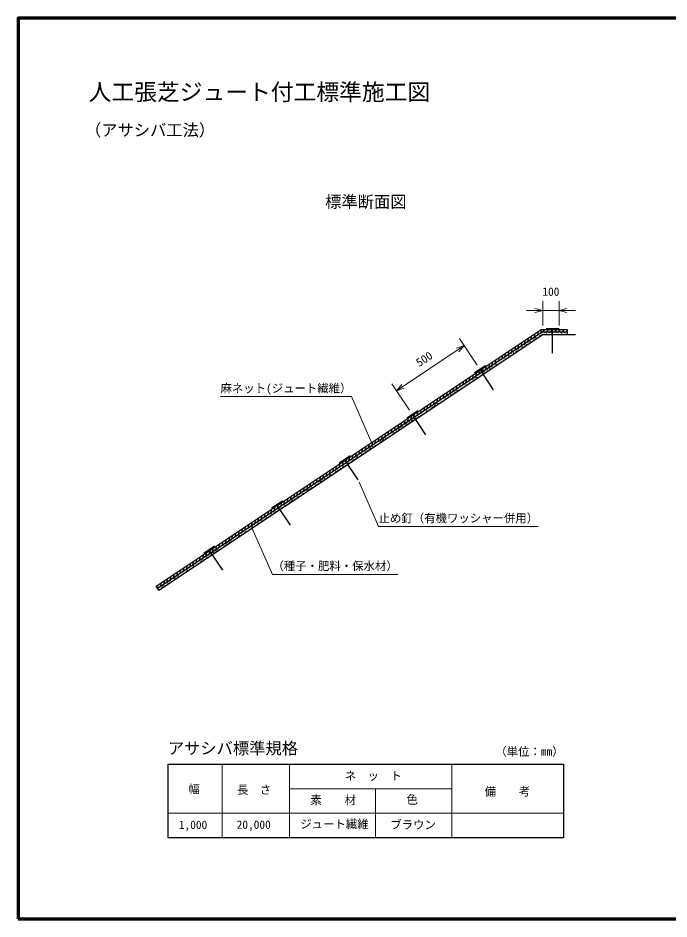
# Model space of a CAD drawing. Units: millimetres, scale not verified. Extents: x 200 to 8200, y 200 to 5825.
# Drawn here: x 200 to 4200, y 200 to 5740 of the extents above; entities that cross this region are included whole.
import ezdxf
from ezdxf.enums import TextEntityAlignment as Align

# ---------------------------------------------------------------- set-up
doc = ezdxf.new("R2010")
doc.units = ezdxf.units.MM
doc.header["$LTSCALE"] = 20
for name, color, linetype in [('C-MTR', 5, 'Continuous'), ('C-MTR-TXT', 5, 'Continuous'), ('C-TTL-TXT', 7, 'Continuous')]:
    doc.layers.add(name, color=color, linetype=linetype)
for name, color, linetype, lineweight in [('C-MTR-FRAM', 5, 'Continuous', 25), ('C-MTR-LINE', 5, 'Continuous', 13), ('C-STR', 7, 'Continuous', 25), ('C-STR-DIM', 1, 'Continuous', 13), ('C-STR-HTXT', 1, 'Continuous', 13), ('C-TTL', 2, 'Continuous', 70)]:
    doc.layers.add(name, color=color, linetype=linetype, lineweight=lineweight)
doc.styles.add('ＭＳ ゴシック', font='')
doc.styles.get('ＭＳ ゴシック').set_extended_font_data('MS Gothic')

msp = doc.modelspace()

# ---------------------------------------------------------------- linework, layer by layer
at = {"layer": 'C-MTR-FRAM'}
for p, q in [((1121.25, 1151), (1121.25, 701)), ((1121.25, 1151), (3552.81, 1151)), ((3552.81, 1151), (3552.81, 698)), ((1121.25, 701), (3552.81, 701))]:
    msp.add_line(p, q, dxfattribs=at)
at = {"layer": 'C-MTR-LINE'}
for p, q in [((1455.25, 1151), (1455.25, 851)), ((1868.64, 1151), (1868.64, 851)), ((2864.97, 1150), (2864.97, 850)), ((1455.25, 1001), (1455.25, 701)), ((1868.64, 1001), (1868.64, 701)), ((1868.64, 1001), (2864.97, 1001)), ((2397.33, 1001), (2397.33, 701)), ((2397.33, 1001), (2397.33, 851)), ((2864.97, 997), (2864.97, 701)), ((1121.25, 851), (3552.81, 851))]:
    msp.add_line(p, q, dxfattribs=at)
at = {"layer": 'C-STR'}
for p, q in [((1049.42, 2246.96), (3415.56, 3824.38)), ((3413.72, 3823.16), (3411.57, 3803.69)), ((3415.56, 3824.38), (3475.11, 3824.38)), ((3435.41, 3824.38), (3422.83, 3809.38)), ((3524.64, 3829.38), (3444.64, 3829.38)), ((3459.41, 3824.38), (3446.83, 3809.38)), ((3484.64, 3824.38), (3472.06, 3809.38)), ((3484.64, 3679.38), (3484.64, 3829.38)), ((3508.64, 3824.38), (3496.06, 3809.38)), ((3532.64, 3824.38), (3520.06, 3809.38)), ((3539.47, 3824.38), (3554.16, 3824.38)), ((3556.64, 3824.38), (3544.06, 3809.38)), ((1057.74, 2234.48), (3420.1, 3809.38)), ((1066.06, 2222), (3424.64, 3794.38)), ((3333.84, 3769.91), (3331.69, 3750.44)), ((3353.81, 3783.22), (3351.66, 3763.76)), ((3373.78, 3796.53), (3371.63, 3777.07)), ((3393.75, 3809.84), (3391.6, 3790.38)), ((3420.1, 3809.38), (3475.11, 3809.38)), ((3424.64, 3794.38), (3475.11, 3794.38)), ((3470.83, 3794.38), (3624.64, 3794.38)), ((3472.06, 3809.38), (3574.64, 3809.38)), ((3542.83, 3794.38), (3554.16, 3794.38)), ((3574.64, 3817.23), (3568.06, 3809.38)), ((3253.97, 3716.65), (3251.82, 3697.19)), ((3273.94, 3729.97), (3271.78, 3710.51)), ((3293.91, 3743.28), (3291.75, 3723.82)), ((3313.87, 3756.59), (3311.72, 3737.13)), ((3174.09, 3663.4), (3171.94, 3643.94)), ((3194.06, 3676.72), (3191.91, 3657.25)), ((3214.03, 3690.03), (3211.88, 3670.57)), ((3234, 3703.34), (3231.85, 3683.88)), ((3072.41, 3601.62), (3005.84, 3557.25)), ((3094.21, 3610.15), (3092.06, 3590.69)), ((3114.18, 3623.47), (3112.03, 3604)), ((3134.15, 3636.78), (3132, 3617.32)), ((3154.12, 3650.09), (3151.97, 3630.63)), ((3014.34, 3556.9), (3012.18, 3537.44)), ((3034.31, 3570.21), (3032.15, 3550.75)), ((3122.33, 3454.63), (3039.13, 3579.44)), ((3054.28, 3583.53), (3052.12, 3564.06)), ((3074.24, 3596.84), (3072.09, 3577.38)), ((2914.49, 3490.34), (2912.34, 3470.88)), ((2934.46, 3503.65), (2932.31, 3484.19)), ((2954.43, 3516.96), (2952.28, 3497.5)), ((2974.4, 3530.28), (2972.25, 3510.81)), ((2994.37, 3543.59), (2992.22, 3524.13)), ((2834.61, 3437.09), (2832.46, 3417.62)), ((2854.58, 3450.4), (2852.43, 3430.94)), ((2874.55, 3463.71), (2872.4, 3444.25)), ((2894.52, 3477.02), (2892.37, 3457.56)), ((2754.74, 3383.84), (2752.58, 3364.37)), ((2774.71, 3397.15), (2772.55, 3377.69)), ((2794.68, 3410.46), (2792.52, 3391)), ((2814.64, 3423.77), (2812.49, 3404.31)), ((2656.38, 3324.28), (2589.82, 3279.9)), ((2674.86, 3330.58), (2672.71, 3311.12)), ((2694.83, 3343.9), (2692.68, 3324.43)), ((2714.8, 3357.21), (2712.65, 3337.75)), ((2734.77, 3370.52), (2732.62, 3351.06)), ((2594.98, 3277.33), (2592.83, 3257.87)), ((2614.95, 3290.65), (2612.8, 3271.18)), ((2706.31, 3177.28), (2623.1, 3302.09)), ((2634.92, 3303.96), (2632.77, 3284.5)), ((2654.89, 3317.27), (2652.74, 3297.81)), ((2515.11, 3224.08), (2512.95, 3204.62)), ((2535.08, 3237.39), (2532.92, 3217.93)), ((2555.04, 3250.71), (2552.89, 3231.25)), ((2575.01, 3264.02), (2572.86, 3244.56)), ((2435.23, 3170.83), (2433.08, 3151.37)), ((2455.2, 3184.14), (2453.05, 3164.68)), ((2475.17, 3197.46), (2473.02, 3177.99)), ((2495.14, 3210.77), (2492.98, 3191.31)), ((2335.38, 3104.27), (2333.23, 3084.8)), ((2355.35, 3117.58), (2353.2, 3098.12)), ((2375.32, 3130.89), (2373.17, 3111.43)), ((2395.29, 3144.21), (2393.14, 3124.74)), ((2415.26, 3157.52), (2413.11, 3138.06)), ((2255.51, 3051.02), (2253.35, 3031.55)), ((2275.48, 3064.33), (2273.32, 3044.87)), ((2295.44, 3077.64), (2293.29, 3058.18)), ((2315.41, 3090.95), (2313.26, 3071.49)), ((2175.63, 2997.76), (2173.48, 2978.3)), ((2240.36, 3046.93), (2173.79, 3002.55)), ((2195.6, 3011.08), (2193.45, 2991.62)), ((2290.28, 2899.93), (2207.07, 3024.74)), ((2215.57, 3024.39), (2213.42, 3004.93)), ((2235.54, 3037.7), (2233.38, 3018.24)), ((2095.75, 2944.51), (2093.6, 2925.05)), ((2115.72, 2957.83), (2113.57, 2938.36)), ((2135.69, 2971.14), (2133.54, 2951.68)), ((2155.66, 2984.45), (2153.51, 2964.99)), ((2015.88, 2891.26), (2013.72, 2871.8)), ((2035.84, 2904.58), (2033.69, 2885.11)), ((2055.81, 2917.89), (2053.66, 2898.43)), ((2075.78, 2931.2), (2073.63, 2911.74)), ((1936, 2838.01), (1933.85, 2818.55)), ((1955.97, 2851.32), (1953.82, 2831.86)), ((1975.94, 2864.64), (1973.78, 2845.17)), ((1995.91, 2877.95), (1993.75, 2858.49)), ((1836.15, 2771.45), (1834, 2751.98)), ((1856.12, 2784.76), (1853.97, 2765.3)), ((1876.09, 2798.07), (1873.94, 2778.61)), ((1896.06, 2811.39), (1893.91, 2791.92)), ((1916.03, 2824.7), (1913.88, 2805.24)), ((1756.28, 2718.2), (1754.12, 2698.73)), ((1824.33, 2769.58), (1757.77, 2725.2)), ((1776.24, 2731.51), (1774.09, 2712.05)), ((1874.25, 2622.58), (1791.05, 2747.39)), ((1796.21, 2744.82), (1794.06, 2725.36)), ((1816.18, 2758.13), (1814.03, 2738.67)), ((1676.4, 2664.95), (1674.25, 2645.48)), ((1696.37, 2678.26), (1694.22, 2658.8)), ((1716.34, 2691.57), (1714.19, 2672.11)), ((1736.31, 2704.88), (1734.15, 2685.42)), ((1596.52, 2611.69), (1594.37, 2592.23)), ((1616.49, 2625.01), (1614.34, 2605.54)), ((1636.46, 2638.32), (1634.31, 2618.86)), ((1656.43, 2651.63), (1654.28, 2632.17)), ((1516.64, 2558.44), (1514.49, 2538.98)), ((1536.61, 2571.76), (1534.46, 2552.29)), ((1556.58, 2585.07), (1554.43, 2565.61)), ((1576.55, 2598.38), (1574.4, 2578.92)), ((1436.77, 2505.19), (1434.62, 2485.73)), ((1456.74, 2518.5), (1454.59, 2499.04)), ((1476.71, 2531.82), (1474.55, 2512.35)), ((1496.68, 2545.13), (1494.52, 2525.67)), ((1336.92, 2438.63), (1334.77, 2419.17)), ((1408.31, 2492.23), (1341.74, 2447.85)), ((1356.89, 2451.94), (1354.74, 2432.48)), ((1376.86, 2465.25), (1374.71, 2445.79)), ((1458.23, 2345.23), (1375.02, 2470.04)), ((1396.83, 2478.57), (1394.68, 2459.1)), ((1416.8, 2491.88), (1414.65, 2472.42)), ((1257.05, 2385.38), (1254.89, 2365.91)), ((1277.01, 2398.69), (1274.86, 2379.23)), ((1296.98, 2412), (1294.83, 2392.54)), ((1316.95, 2425.32), (1314.8, 2405.85)), ((1177.17, 2332.13), (1175.02, 2312.66)), ((1197.14, 2345.44), (1194.99, 2325.98)), ((1217.11, 2358.75), (1214.95, 2339.29)), ((1237.08, 2372.06), (1234.92, 2352.6)), ((1097.29, 2278.87), (1095.14, 2259.41)), ((1117.26, 2292.19), (1115.11, 2272.72)), ((1137.23, 2305.5), (1135.08, 2286.04)), ((1157.2, 2318.81), (1155.05, 2299.35)), ((1066.06, 2222), (1049.42, 2246.96)), ((1057.35, 2252.25), (1055.72, 2237.51)), ((1077.32, 2265.56), (1075.17, 2246.1))]:
    msp.add_line(p, q, dxfattribs=at)
msp.add_lwpolyline([(3467.47, 3824.38), (3574.64, 3824.38), (3574.64, 3794.38)], dxfattribs=at)
for centre in [(3370.91, 3771.29), (3377.19, 3778.6), (3380.37, 3768.19), (3381.24, 3774.26), (3389.36, 3775.55), (3393.65, 3786.45), (3399.93, 3793.76), (3403.11, 3783.35), (3403.98, 3789.42), (3412.1, 3790.71), (3416.08, 3795.83), (3419.71, 3802.32), (3426.74, 3798.28), (3436.36, 3804.97), (3446.6, 3801.71), (3463.69, 3804.97), (3467.6, 3798.68), (3479.25, 3799.66), (3499.98, 3798.28), (3509.6, 3804.97), (3519.84, 3801.71), (3536.93, 3804.97), (3540.84, 3798.68), (3560.93, 3804.97), (3564.84, 3798.68), (3571.73, 3799.66), (3288.27, 3716.19), (3294.55, 3723.5), (3297.73, 3713.09), (3298.6, 3719.16), (3306.71, 3720.45), (3311.01, 3731.35), (3316.64, 3728.85), (3317.29, 3738.66), (3327.29, 3733.79), (3331.19, 3738.19), (3333.75, 3746.51), (3340.03, 3753.82), (3344.67, 3743.79), (3348.61, 3750.04), (3348.76, 3757.46), (3357.63, 3753.03), (3359.17, 3760.76), (3366.62, 3760.39), (3205.62, 3661.1), (3211.9, 3668.41), (3215.08, 3657.99), (3215.95, 3664.06), (3224.07, 3665.35), (3228.36, 3676.25), (3234.64, 3683.57), (3243.54, 3677.3), (3243.69, 3684.72), (3251.1, 3691.41), (3257.38, 3698.73), (3262.03, 3688.69), (3265.96, 3694.94), (3266.11, 3702.36), (3274.99, 3697.93), (3276.53, 3705.66), (3283.97, 3705.29), (3114.82, 3603.69), (3123.55, 3607.32), (3132.43, 3602.89), (3133.97, 3610.63), (3141.42, 3610.25), (3145.71, 3621.16), (3151.99, 3628.47), (3155.17, 3618.05), (3156.04, 3624.12), (3164.16, 3625.41), (3168.45, 3636.32), (3174.73, 3643.63), (3179.38, 3633.59), (3183.31, 3639.84), (3183.46, 3647.26), (3192.34, 3642.83), (3193.88, 3650.56), (3201.33, 3650.19), (3032.18, 3548.59), (3044.34, 3545.54), (3048.64, 3556.44), (3054.92, 3563.75), (3059.56, 3553.71), (3063.5, 3559.97), (3063.65, 3567.38), (3072.52, 3562.95), (3074.06, 3570.69), (3081.51, 3570.32), (3085.8, 3581.22), (3092.08, 3588.53), (3095.26, 3578.11), (3096.13, 3584.19), (3104.25, 3585.48), (3108.54, 3596.38), (3115.29, 3593.31), (3119.47, 3593.65), (3123.4, 3599.9), (2954.25, 3490.81), (2961.7, 3490.44), (2965.99, 3501.34), (2972.27, 3508.65), (2975.45, 3498.24), (2976.32, 3504.31), (2984.43, 3505.6), (2988.73, 3516.5), (2995.01, 3523.81), (2995.47, 3513.44), (2999.66, 3513.78), (3003.59, 3520.03), (3003.74, 3527.45), (3012.62, 3523.02), (3014.16, 3530.75), (3021.6, 3530.38), (3025.9, 3541.28), (3035.36, 3538.18), (3036.22, 3544.25), (2868.91, 3436.62), (2875.19, 3443.94), (2883.77, 3440.15), (2883.92, 3447.57), (2892.8, 3443.14), (2894.34, 3450.87), (2901.79, 3450.5), (2906.08, 3461.4), (2912.36, 3468.71), (2915.54, 3458.3), (2916.41, 3464.37), (2924.53, 3465.66), (2928.82, 3476.56), (2935.1, 3483.87), (2939.75, 3473.84), (2943.68, 3480.09), (2943.83, 3487.51), (2952.71, 3483.08), (2786.27, 3381.53), (2792.54, 3388.84), (2796.59, 3384.49), (2804.71, 3385.78), (2809.01, 3396.69), (2815.28, 3404), (2819.93, 3393.96), (2823.87, 3400.21), (2824.02, 3407.63), (2832.89, 3403.2), (2834.43, 3410.93), (2841.88, 3410.56), (2846.17, 3421.46), (2852.45, 3428.78), (2855.63, 3418.36), (2856.5, 3424.43), (2864.62, 3425.72), (2875.66, 3433.56), (2879.84, 3433.9), (2695.47, 3324.12), (2704.2, 3327.75), (2714.62, 3331.06), (2722.06, 3330.69), (2726.36, 3341.59), (2732.64, 3348.9), (2735.82, 3338.48), (2740.06, 3340.71), (2744.14, 3354.38), (2744.8, 3345.85), (2753.02, 3349.95), (2754.56, 3357.68), (2760.03, 3354.02), (2763.96, 3360.27), (2764.11, 3367.69), (2772.99, 3363.26), (2774.53, 3371), (2781.97, 3370.62), (2795.73, 3378.42), (2612.82, 3269.02), (2629.28, 3276.87), (2635.56, 3284.18), (2640.21, 3274.15), (2644.14, 3280.4), (2644.29, 3287.82), (2653.17, 3283.39), (2654.71, 3291.12), (2662.16, 3290.75), (2666.45, 3301.65), (2672.73, 3308.96), (2675.91, 3298.55), (2676.78, 3304.62), (2684.9, 3305.91), (2689.19, 3316.81), (2700.12, 3314.08), (2704.05, 3320.33), (2713.08, 3323.32), (2532.94, 3215.77), (2549.41, 3223.62), (2555.68, 3230.93), (2560.33, 3220.89), (2564.27, 3227.15), (2564.42, 3234.56), (2573.29, 3230.14), (2574.83, 3237.87), (2580.3, 3234.21), (2582.28, 3237.5), (2584.24, 3240.46), (2584.38, 3247.88), (2593.26, 3243.45), (2594.8, 3251.18), (2602.25, 3250.81), (2606.54, 3261.71), (2616, 3258.61), (2616.87, 3264.68), (2624.99, 3265.97), (2455.02, 3157.99), (2462.46, 3157.62), (2466.76, 3168.52), (2473.04, 3175.83), (2476.22, 3165.42), (2477.09, 3171.49), (2485.2, 3172.78), (2489.5, 3183.68), (2495.78, 3190.99), (2500.43, 3180.96), (2504.36, 3187.21), (2504.51, 3194.63), (2513.39, 3190.2), (2514.93, 3197.93), (2522.37, 3197.56), (2526.67, 3208.46), (2536.13, 3205.36), (2536.99, 3211.43), (2545.11, 3212.72), (2375.14, 3104.74), (2382.59, 3104.37), (2386.88, 3115.27), (2393.16, 3122.58), (2396.34, 3112.17), (2397.21, 3118.24), (2405.33, 3119.53), (2409.62, 3130.43), (2415.9, 3137.74), (2420.55, 3127.7), (2424.48, 3133.96), (2424.63, 3141.38), (2433.51, 3136.95), (2435.05, 3144.68), (2440.52, 3141.02), (2444.45, 3147.27), (2444.6, 3154.69), (2453.48, 3150.26), (2284.85, 3048.19), (2300.73, 3047.83), (2304.67, 3054.08), (2304.82, 3061.5), (2313.69, 3057.07), (2315.23, 3064.8), (2322.68, 3064.43), (2326.97, 3075.33), (2333.25, 3082.64), (2336.43, 3072.23), (2337.3, 3078.3), (2345.42, 3079.59), (2349.71, 3090.49), (2355.99, 3097.8), (2360.64, 3087.77), (2364.57, 3094.02), (2364.72, 3101.44), (2373.6, 3097.01), (2209.93, 2997.3), (2216.21, 3004.61), (2220.86, 2994.58), (2224.79, 3000.83), (2224.94, 3008.25), (2233.82, 3003.82), (2235.36, 3011.55), (2242.8, 3011.18), (2247.1, 3022.08), (2253.38, 3029.39), (2256.56, 3018.98), (2257.42, 3025.05), (2265.54, 3026.34), (2269.84, 3037.24), (2276.12, 3044.55), (2280.76, 3034.52), (2284.7, 3040.77), (2293.72, 3043.76), (2113.59, 2936.2), (2130.05, 2944.05), (2136.33, 2951.36), (2140.98, 2941.33), (2144.91, 2947.58), (2145.06, 2955), (2153.94, 2950.57), (2160.95, 2954.64), (2164.88, 2960.89), (2165.03, 2968.31), (2173.91, 2963.88), (2175.45, 2971.61), (2182.9, 2971.24), (2187.19, 2982.14), (2193.47, 2989.45), (2196.65, 2979.04), (2197.52, 2985.11), (2205.64, 2986.4), (2047.4, 2888.95), (2053.68, 2896.26), (2056.86, 2885.85), (2057.73, 2891.92), (2065.85, 2893.21), (2070.14, 2904.11), (2076.42, 2911.42), (2081.07, 2901.39), (2085, 2907.64), (2085.15, 2915.06), (2094.03, 2910.63), (2095.57, 2918.36), (2103.02, 2917.99), (2107.31, 2928.89), (2116.77, 2925.79), (2117.64, 2931.86), (2125.76, 2933.15), (1955.79, 2825.17), (1967.53, 2835.7), (1973.81, 2843.01), (1976.99, 2832.6), (1977.86, 2838.67), (1985.97, 2839.96), (1990.27, 2850.86), (1996.55, 2858.17), (2001.19, 2848.14), (2005.13, 2854.39), (2005.28, 2861.81), (2014.16, 2857.38), (2021.16, 2861.45), (2025.1, 2867.7), (2025.25, 2875.12), (2034.12, 2870.69), (2035.66, 2878.42), (2043.11, 2878.05), (1885.31, 2774.51), (1885.46, 2781.93), (1894.34, 2777.5), (1895.88, 2785.23), (1903.33, 2784.86), (1907.62, 2795.76), (1913.9, 2803.08), (1917.08, 2792.66), (1917.95, 2798.73), (1926.07, 2800.02), (1930.36, 2810.92), (1936.64, 2818.24), (1941.29, 2808.2), (1945.22, 2814.45), (1945.37, 2821.87), (1954.25, 2817.44), (1963.23, 2824.8), (1790.58, 2717.73), (1796.85, 2725.05), (1801.5, 2715.01), (1805.44, 2721.26), (1805.59, 2728.68), (1814.46, 2724.25), (1816, 2731.98), (1823.45, 2731.61), (1827.74, 2742.51), (1834.02, 2749.82), (1837.2, 2739.41), (1838.07, 2745.48), (1846.19, 2746.77), (1850.48, 2757.67), (1856.76, 2764.98), (1861.41, 2754.95), (1865.34, 2761.2), (1865.49, 2768.62), (1874.37, 2764.19), (1881.38, 2768.26), (1710.7, 2664.48), (1716.98, 2671.79), (1721.63, 2661.76), (1725.56, 2668.01), (1725.71, 2675.43), (1734.59, 2671), (1741.59, 2675.07), (1745.53, 2681.32), (1745.68, 2688.74), (1754.56, 2684.31), (1756.09, 2692.04), (1763.54, 2691.67), (1767.84, 2702.57), (1774.11, 2709.89), (1777.3, 2699.47), (1778.16, 2705.54), (1786.28, 2706.83), (1628.05, 2609.39), (1634.33, 2616.7), (1637.51, 2606.28), (1638.38, 2612.35), (1646.5, 2613.64), (1650.79, 2624.55), (1657.07, 2631.86), (1661.72, 2621.82), (1665.65, 2628.07), (1665.8, 2635.49), (1674.68, 2631.06), (1676.22, 2638.79), (1683.66, 2638.42), (1687.96, 2649.32), (1694.24, 2656.63), (1697.42, 2646.22), (1698.29, 2652.29), (1706.4, 2653.58), (1548.17, 2556.13), (1554.45, 2563.45), (1557.63, 2553.03), (1558.5, 2559.1), (1566.62, 2560.39), (1570.91, 2571.29), (1577.19, 2578.61), (1581.84, 2568.57), (1585.77, 2574.82), (1585.92, 2582.24), (1594.8, 2577.81), (1601.81, 2581.88), (1605.74, 2588.13), (1605.89, 2595.55), (1614.77, 2591.12), (1616.31, 2598.85), (1623.76, 2598.48), (1465.96, 2494.94), (1466.11, 2502.36), (1474.99, 2497.93), (1476.53, 2505.66), (1483.97, 2505.29), (1488.27, 2516.2), (1494.55, 2523.51), (1497.73, 2513.09), (1498.59, 2519.16), (1506.71, 2520.45), (1511.01, 2531.36), (1517.29, 2538.67), (1521.93, 2528.63), (1525.87, 2534.88), (1526.02, 2542.3), (1534.89, 2537.87), (1536.43, 2545.6), (1543.88, 2545.23), (1371.22, 2438.17), (1377.5, 2445.48), (1386.08, 2441.69), (1386.23, 2449.11), (1395.11, 2444.68), (1396.65, 2452.41), (1404.1, 2452.04), (1408.39, 2462.94), (1414.67, 2470.26), (1417.85, 2459.84), (1418.72, 2465.91), (1426.84, 2467.2), (1431.13, 2478.1), (1437.41, 2485.42), (1442.06, 2475.38), (1445.99, 2481.63), (1446.14, 2489.05), (1462.03, 2488.69), (1288.57, 2383.07), (1294.85, 2390.38), (1298.9, 2386.04), (1307.02, 2387.33), (1311.31, 2398.23), (1322.24, 2395.5), (1326.17, 2401.75), (1326.32, 2409.17), (1335.2, 2404.74), (1336.74, 2412.48), (1344.19, 2412.1), (1348.48, 2423.01), (1354.76, 2430.32), (1357.94, 2419.9), (1358.81, 2425.97), (1366.93, 2427.26), (1382.15, 2435.44), (1206.51, 2329.3), (1216.93, 2332.6), (1224.37, 2332.23), (1228.67, 2343.13), (1234.95, 2350.44), (1238.13, 2340.03), (1238.99, 2346.1), (1247.11, 2347.39), (1251.41, 2358.29), (1257.69, 2365.6), (1262.33, 2355.56), (1266.27, 2361.81), (1266.42, 2369.23), (1275.29, 2364.8), (1276.83, 2372.54), (1284.28, 2372.17), (1298.03, 2379.96), (1131.59, 2278.41), (1137.87, 2285.72), (1142.52, 2275.69), (1146.45, 2281.94), (1146.6, 2289.36), (1155.48, 2284.93), (1157.02, 2292.66), (1164.46, 2292.29), (1168.76, 2303.19), (1175.04, 2310.5), (1178.22, 2300.09), (1179.09, 2306.16), (1187.2, 2307.45), (1202.43, 2315.62), (1206.36, 2321.88), (1215.39, 2324.87), (1067.39, 2227.57), (1071.68, 2238.47), (1082.61, 2235.75), (1086.54, 2242), (1086.69, 2249.42), (1095.57, 2244.99), (1097.11, 2252.72), (1104.56, 2252.35), (1108.85, 2263.25), (1115.13, 2270.56), (1118.31, 2260.15), (1119.18, 2266.22), (1127.3, 2267.51)]:
    msp.add_circle(centre, 0.3, dxfattribs=at)
at = {"layer": 'C-STR-DIM'}
for p, q in [((3424.64, 3850.08), (3424.64, 3999.56)), ((3524.64, 3850.08), (3524.64, 3999.56)), ((3324.64, 3941.85), (3624.64, 3941.85)), ((3424.64, 3941.85), (3376.35, 3954.79)), ((3424.64, 3941.85), (3376.35, 3928.91)), ((3524.64, 3941.85), (3572.94, 3954.79)), ((3524.64, 3941.85), (3572.94, 3928.91)), ((3021.14, 3606.41), (2912.98, 3768.66)), ((2525.53, 3448.44), (2941.56, 3725.79)), ((2941.56, 3725.79), (2894.2, 3709.77)), ((2941.56, 3725.79), (2908.55, 3688.23)), ((2605.12, 3329.06), (2496.95, 3491.31)), ((2525.53, 3448.44), (2558.54, 3486)), ((2525.53, 3448.44), (2572.9, 3464.46))]:
    msp.add_line(p, q, dxfattribs=at)
at = {"layer": 'C-STR-HTXT'}
for p, q in [((1444.15, 3411.94), (2249.15, 3411.94)), ((2374.68, 3125.12), (2249.15, 3411.94)), ((2415.82, 2613.1), (2296.29, 2886.19)), ((1763.25, 2319.23), (1637.71, 2606.06)), ((2415.82, 2613.1), (3395.82, 2613.1)), ((1763.25, 2319.23), (2533.25, 2319.23))]:
    msp.add_line(p, q, dxfattribs=at)
at = {"layer": 'C-TTL'}
msp.add_lwpolyline([(200, 200), (8200, 200), (8200, 5740), (200, 5740)], close=True, dxfattribs=at)

# ---------------------------------------------------------------- texts
at = {"layer": 'C-MTR', "style": 'ＭＳ ゴシック'}
msp.add_text('アサシバ標準規格', height=73.31, dxfattribs=at).set_placement((1120.44, 1191), align=Align.BOTTOM_LEFT)
at = {"layer": 'C-MTR-TXT', "style": 'ＭＳ ゴシック'}
for s, p in [('（単位：㎜）', (3132.81, 1188)), ('ネ\u3000ッ\u3000ト', (2208.2, 1038.91)), ('幅', (1247.12, 958)), ('長\u3000さ', (1545.51, 953)), ('備\u3000\u3000考', (3067.26, 943)), ('素\u3000\u3000材', (1996.69, 890)), ('\u3000\u3000色', (2447.05, 893.14)), ('1,000', (1188.01, 738.2)), ('20,000', (1543.66, 738.92)), ('ジュート繊維', (1934.65, 742.28)), ('ブラウン', (2487.63, 738))]:
    msp.add_text(s, height=51.32, dxfattribs=at).set_placement(p, align=Align.BOTTOM_LEFT)
at = {"layer": 'C-STR-DIM', "color": 7, "style": 'ＭＳ ゴシック'}
msp.add_text('100', height=51.32, dxfattribs=at).set_placement((3422.14, 4016.38), align=Align.BOTTOM_LEFT)
msp.add_text('500', height=51.32, rotation=33.69, dxfattribs=at).set_placement((2674.98, 3580.31), align=Align.BOTTOM_LEFT)
at = {"layer": 'C-STR-HTXT', "color": 7, "style": 'ＭＳ ゴシック'}
for s, p in [('麻ネット(ジュート繊維）', (1444.15, 3421.94)), ('止め釘（有機ワッシャー併用）', (2415.82, 2623.1)), ('（種子・肥料・保水材）', (1763.25, 2329.23))]:
    msp.add_text(s, height=51.32, dxfattribs=at).set_placement(p, align=Align.BOTTOM_LEFT)
at = {"layer": 'C-TTL-TXT', "color": 3, "style": 'ＭＳ ゴシック'}
for s, height, p in [('人工張芝ジュート付工標準施工図', 102.6, (633.6, 5203)), ('（アサシバ工法）', 73.31, (611.23, 4992.28))]:
    msp.add_text(s, height=height, dxfattribs=at).set_placement(p, align=Align.BOTTOM_LEFT)
at = {"layer": 'C-TTL-TXT', "style": 'ＭＳ ゴシック'}
msp.add_text('標準断面図', height=73.31, dxfattribs=at).set_placement((2087.03, 4610.14), align=Align.MIDDLE_LEFT)

doc.saveas('drawing.dxf')
